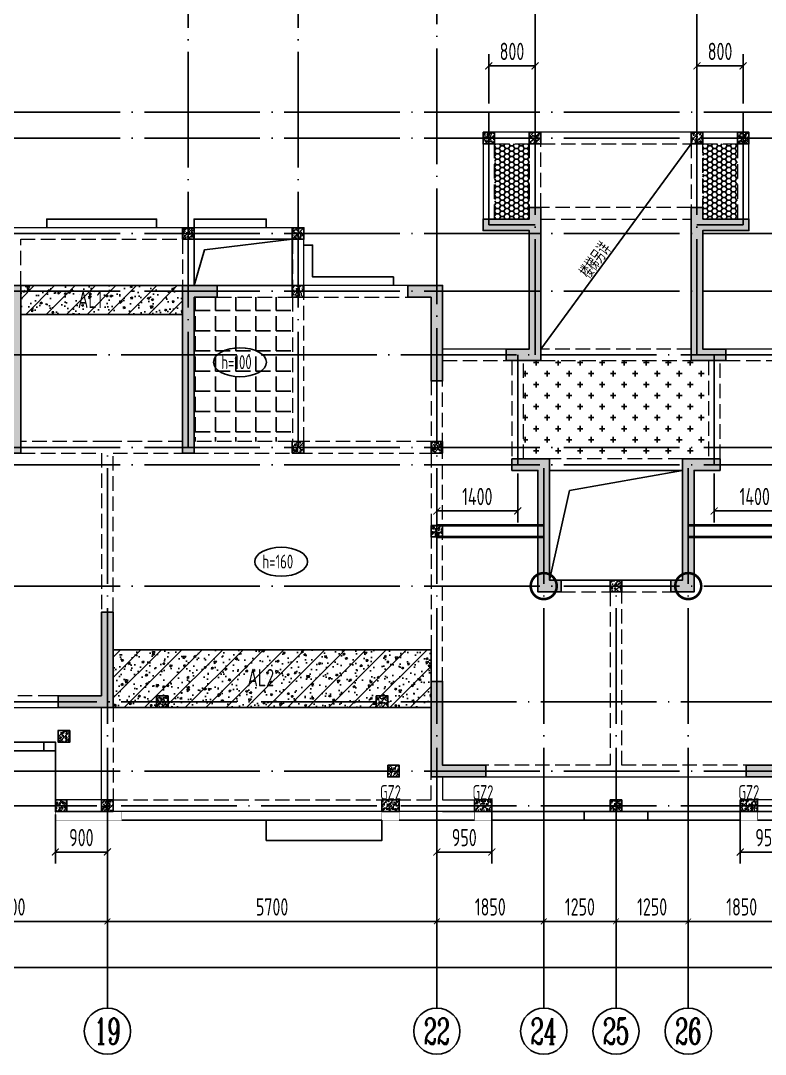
# Model space of a CAD drawing. Extents: x 826826 to 1642106, y -156213 to 399140.
# Drawn here: x 1312061 to 1324944, y 116300 to 134182 of the extents above; entities that cross this region are included whole.
import ezdxf
from ezdxf.enums import TextEntityAlignment as Align

# ---------------------------------------------------------------- set-up
doc = ezdxf.new("R2010")
doc.units = 0
doc.header["$LTSCALE"] = 1000
doc.linetypes.add('DASH', pattern=[0.35, 0.25, -0.1])
doc.linetypes.add('DOTE', pattern=[2.42, 2, -0.2, 0.02, -0.2])
doc.layers.get('0').update_dxf_attribs({"linetype": 'CONTINUOUS'})
doc.layers.get('DEFPOINTS').update_dxf_attribs({"linetype": 'CONTINUOUS'})
for name, color, linetype in [('$RECOVER_210609100354-0', 7, 'CONTINUOUS'), ('A-AXIS', 1, 'CONTINUOUS'), ('A-DOTE', 10, 'DOTE'), ('AXIS_TEXT', 4, 'CONTINUOUS'), ('BEAM', 4, 'DASH'), ('ROOF', 183, 'CONTINUOUS'), ('S-B板填充', 251, 'CONTINUOUS'), ('S-B板标注', 3, 'CONTINUOUS'), ('S-B板边线', 2, 'CONTINUOUS'), ('S-B板配筋号', 7, 'CONTINUOUS'), ('S-D洞口', 4, 'CONTINUOUS'), ('S-J基础底板标注', 3, 'CONTINUOUS'), ('S-L主梁线', 4, 'DASH'), ('S-Q墙填充', 252, 'CONTINUOUS'), ('S-Q墙实线', 6, 'CONTINUOUS'), ('S-Q墙标注', 3, 'CONTINUOUS'), ('S-Y一般标注', 3, 'CONTINUOUS'), ('S-板正筋', 2, 'CONTINUOUS'), ('S-构造柱', 212, 'CONTINUOUS'), ('S-构造柱编号', 130, 'CONTINUOUS'), ('TEXT', 2, 'CONTINUOUS'), ('水平筋标注', 7, 'CONTINUOUS'), ('看线', 251, 'CONTINUOUS')]:
    doc.layers.add(name, color=color, linetype=linetype)
doc.layers.add('+公共字体', color=7, linetype='CONTINUOUS', lineweight=20)
doc.layers.add('配箍校核', color=34, linetype='CONTINUOUS', plot=False)
doc.styles.add('_TCH_AXIS', font='COMPLEX', dxfattribs={"bigfont": 'GBCBIG'})
doc.styles.add('COMPLEX', font='COMPLEX')
doc.styles.add('TSSD_DIMENSION', font='Tssdeng.shx', dxfattribs={"width": 0.7, "bigfont": 'tssdchn.shx'})
doc.styles.add('TSSD_REIN', font='tssdeng.shx', dxfattribs={"width": 0.7, "height": 300, "bigfont": 'tssdchn.shx'})
doc.styles.add('结构文字', font='zstxt.shx', dxfattribs={"width": 0.7, "bigfont": 'zshz.shx'})
doc.dimstyles.new('STRUCK', dxfattribs={"dimtxt": 400, "dimasz": 121, "dimexe": 200, "dimexo": 150, "dimgap": 115, "dimtad": 1, "dimdec": 0, "dimdsep": 46, "dimtxsty": '结构文字', "dimblk": 'ARCHTICK', "dimcen": 400, "dimclrd": 3, "dimclre": 3, "dimclrt": 7, "dimadec": 0, "dimazin": 0, "dimtfac": 1, "dimtdec": 0, "dimtix": 1, "dimtmove": 2, "dimatfit": 3, "dimldrblk": '_DIMX', "dimfxl": 0, "dimtolj": 1, "dimtzin": 0, "dimarcsym": 0})
doc.dimstyles.new('TSSD_100_100$0', dxfattribs={"dimtxt": 300, "dimasz": 80, "dimexe": 100, "dimexo": 250, "dimgap": 100, "dimtad": 1, "dimdec": 0, "dimzin": 0, "dimdsep": 46, "dimtxsty": 'TSSD_DIMENSION', "dimblk": 'ARCHTICK', "dimcen": 0, "dimdle": 100, "dimclrd": 3, "dimclre": 3, "dimclrt": 7, "dimadec": 0, "dimazin": 0, "dimtfac": 1, "dimtdec": 0, "dimtix": 1, "dimtmove": 2, "dimatfit": 3, "dimldrblk": 'ARCHTICK', "dimfxl": 0, "dimtolj": 1, "dimtzin": 0, "dimarcsym": 0})
pattern_1 = [(0, (65678.815, -211040.24), (81.642857, 47.136514), [54.42857, -108.857143]), (120, (65678.815, -211040.24), (-81.642847, 47.136531), [54.42857, -108.857143]), (60, (65678.815, -211040.24), (1e-05, 94.273045), [-108.857143, 54.42857])]

# ---------------------------------------------------------------- blocks, each defined once
blk = doc.blocks.new('_ArchTick')
at = {"color": 0, "linetype": 'ByBlock', "const_width": 0.15}
blk.add_lwpolyline([(-0.5, -0.5), (0.5, 0.5)], dxfattribs=at)
blk = doc.blocks.new('*D872')
at = {"layer": 'DEFPOINTS', "color": 0}
for p in [(42150, 3300), (44000, 3300), (44000, 2300)]:
    blk.add_point(p, dxfattribs=at)
at = {"layer": 'S-Y一般标注', "color": 0, "lineweight": -2}
for p, q in [((42150, 3050), (42150, 2200)), ((44000, 3050), (44000, 2200)), ((42050, 2300), (44100, 2300))]:
    blk.add_line(p, q, dxfattribs=at)
at = {"layer": 'S-Y一般标注', "color": 0, "lineweight": -2, "xscale": 100, "yscale": 100, "zscale": 100, "rotation": 180}
blk.add_blockref('_ArchTick', (42150, 2300), dxfattribs=at)
at = {"layer": 'S-Y一般标注', "color": 0, "lineweight": -2, "xscale": 100, "yscale": 100, "zscale": 100}
blk.add_blockref('_ArchTick', (44000, 2300), dxfattribs=at)
at = {"layer": 'S-Y一般标注', "color": 7, "insert": (43075, 2550), "char_height": 300, "attachment_point": 5, "style": 'TSSD_DIMENSION'}
blk.add_mtext('\\A1;1850', dxfattribs=at)
blk = doc.blocks.new('*D873')
at = {"layer": 'DEFPOINTS', "color": 0}
for p in [(37800, 3300), (39650, 3300), (39650, 2300)]:
    blk.add_point(p, dxfattribs=at)
at = {"layer": 'S-Y一般标注', "color": 0, "lineweight": -2}
for p, q in [((37800, 3050), (37800, 2200)), ((39650, 3050), (39650, 2200)), ((37700, 2300), (39750, 2300))]:
    blk.add_line(p, q, dxfattribs=at)
at = {"layer": 'S-Y一般标注', "color": 0, "lineweight": -2, "xscale": 100, "yscale": 100, "zscale": 100, "rotation": 180}
blk.add_blockref('_ArchTick', (37800, 2300), dxfattribs=at)
at = {"layer": 'S-Y一般标注', "color": 0, "lineweight": -2, "xscale": 100, "yscale": 100, "zscale": 100}
blk.add_blockref('_ArchTick', (39650, 2300), dxfattribs=at)
at = {"layer": 'S-Y一般标注', "color": 7, "insert": (38725, 2550), "char_height": 300, "attachment_point": 5, "style": 'TSSD_DIMENSION'}
blk.add_mtext('\\A1;1850', dxfattribs=at)
blk = doc.blocks.new('*D874')
at = {"layer": 'DEFPOINTS', "color": 0}
for p in [(32100, 3300), (37800, 3300), (37800, 2300)]:
    blk.add_point(p, dxfattribs=at)
at = {"layer": 'S-Y一般标注', "color": 0, "lineweight": -2}
for p, q in [((32100, 3050), (32100, 2200)), ((37800, 3050), (37800, 2200)), ((32000, 2300), (37900, 2300))]:
    blk.add_line(p, q, dxfattribs=at)
at = {"layer": 'S-Y一般标注', "color": 0, "lineweight": -2, "xscale": 100, "yscale": 100, "zscale": 100, "rotation": 180}
blk.add_blockref('_ArchTick', (32100, 2300), dxfattribs=at)
at = {"layer": 'S-Y一般标注', "color": 0, "lineweight": -2, "xscale": 100, "yscale": 100, "zscale": 100}
blk.add_blockref('_ArchTick', (37800, 2300), dxfattribs=at)
at = {"layer": 'S-Y一般标注', "color": 7, "insert": (34950, 2550), "char_height": 300, "attachment_point": 5, "style": 'TSSD_DIMENSION'}
blk.add_mtext('\\A1;5700', dxfattribs=at)
blk = doc.blocks.new('*D875')
at = {"layer": 'DEFPOINTS', "color": 0}
for p in [(28700.000008, 3300.000008), (32100.000008, 3300.000008), (32100.000008, 2300.000008)]:
    blk.add_point(p, dxfattribs=at)
at = {"layer": 'S-Y一般标注', "color": 0, "lineweight": -2}
for p, q in [((28700.000008, 3050.000008), (28700.000008, 2200.000008)), ((32100.000008, 3050.000008), (32100.000008, 2200.000008)), ((28600.000008, 2300.000008), (32200.000008, 2300.000008))]:
    blk.add_line(p, q, dxfattribs=at)
at = {"layer": 'S-Y一般标注', "color": 0, "lineweight": -2, "xscale": 100, "yscale": 100, "zscale": 100, "rotation": 180}
blk.add_blockref('_ArchTick', (28700.000008, 2300.000008), dxfattribs=at)
at = {"layer": 'S-Y一般标注', "color": 0, "lineweight": -2, "xscale": 100, "yscale": 100, "zscale": 100}
blk.add_blockref('_ArchTick', (32100.000008, 2300.000008), dxfattribs=at)
at = {"layer": 'S-Y一般标注', "color": 7, "insert": (30400.000008, 2550.000008), "char_height": 300, "attachment_point": 5, "style": 'TSSD_DIMENSION'}
blk.add_mtext('\\A1;3400', dxfattribs=at)
blk = doc.blocks.new('*D918')
at = {"layer": 'DEFPOINTS', "color": 0}
for p in [(4300.000008, 3300.000008), (53100.000008, 3300.000008), (53100.000008, 1500.000008)]:
    blk.add_point(p, dxfattribs=at)
at = {"layer": 'S-Y一般标注', "color": 0, "lineweight": -2}
for p, q in [((4300.000008, 3050.000008), (4300.000008, 1400.000008)), ((53100.000008, 3050.000008), (53100.000008, 1400.000008)), ((4200.000008, 1500.000008), (53200.000008, 1500.000008))]:
    blk.add_line(p, q, dxfattribs=at)
at = {"layer": 'S-Y一般标注', "color": 0, "lineweight": -2, "xscale": 100, "yscale": 100, "zscale": 100, "rotation": 180}
blk.add_blockref('_ArchTick', (4300.000008, 1500.000008), dxfattribs=at)
at = {"layer": 'S-Y一般标注', "color": 0, "lineweight": -2, "xscale": 100, "yscale": 100, "zscale": 100}
blk.add_blockref('_ArchTick', (53100.000008, 1500.000008), dxfattribs=at)
at = {"layer": 'S-Y一般标注', "color": 7, "insert": (28700.000008, 1750.000008), "char_height": 300, "attachment_point": 5, "style": 'TSSD_DIMENSION'}
blk.add_mtext('\\A1;48800', dxfattribs=at)
blk = doc.blocks.new('_AXISO')
blk.add_circle((0, 0), 0.5)
at = {"layer": 'AXIS_TEXT', "style": 'COMPLEX', "width": 1.041667}
blk.add_attdef('A', text='', height=0.56, dxfattribs=at).set_placement((-0.25, -0.28), (0.25, -0.28), align=Align.FIT)
blk = doc.blocks.new('*D921')
at = {"layer": 'DEFPOINTS', "color": 0}
for p in [(39650, 3300), (40900, 3300), (40900, 2300)]:
    blk.add_point(p, dxfattribs=at)
at = {"layer": 'S-Y一般标注', "color": 0, "lineweight": -2}
for p, q in [((39650, 3050), (39650, 2200)), ((40900, 3050), (40900, 2200)), ((39550, 2300), (41000, 2300))]:
    blk.add_line(p, q, dxfattribs=at)
at = {"layer": 'S-Y一般标注', "color": 0, "lineweight": -2, "xscale": 100, "yscale": 100, "zscale": 100, "rotation": 180}
blk.add_blockref('_ArchTick', (39650, 2300), dxfattribs=at)
at = {"layer": 'S-Y一般标注', "color": 0, "lineweight": -2, "xscale": 100, "yscale": 100, "zscale": 100}
blk.add_blockref('_ArchTick', (40900, 2300), dxfattribs=at)
at = {"layer": 'S-Y一般标注', "color": 7, "insert": (40275, 2550), "char_height": 300, "attachment_point": 5, "style": 'TSSD_DIMENSION'}
blk.add_mtext('\\A1;1250', dxfattribs=at)
blk = doc.blocks.new('*D922')
at = {"layer": 'DEFPOINTS', "color": 0}
for p in [(40900, 3300), (42150, 3300), (42150, 2300)]:
    blk.add_point(p, dxfattribs=at)
at = {"layer": 'S-Y一般标注', "color": 0, "lineweight": -2}
for p, q in [((40900, 3050), (40900, 2200)), ((42150, 3050), (42150, 2200)), ((40800, 2300), (42250, 2300))]:
    blk.add_line(p, q, dxfattribs=at)
at = {"layer": 'S-Y一般标注', "color": 0, "lineweight": -2, "xscale": 100, "yscale": 100, "zscale": 100, "rotation": 180}
blk.add_blockref('_ArchTick', (40900, 2300), dxfattribs=at)
at = {"layer": 'S-Y一般标注', "color": 0, "lineweight": -2, "xscale": 100, "yscale": 100, "zscale": 100}
blk.add_blockref('_ArchTick', (42150, 2300), dxfattribs=at)
at = {"layer": 'S-Y一般标注', "color": 7, "insert": (41525, 2550), "char_height": 300, "attachment_point": 5, "style": 'TSSD_DIMENSION'}
blk.add_mtext('\\A1;1250', dxfattribs=at)
blk = doc.blocks.new('20210801.20101804')
at = {"layer": 'S-B板填充', "linetype": 'ByBlock'}
h = blk.add_hatch(dxfattribs=at)
h.set_pattern_fill('HONEY', color=252, scale=17.142857, style=0)
h.set_pattern_definition(pattern_1)
edge = h.paths.add_edge_path()
edge.add_line((34402, 4150), (34401, 5450))
edge.add_line((34401, 5450), (35002, 5450))
edge.add_line((35002, 5450), (35002, 4350))
edge.add_line((35002, 4350), (35000, 4350))
edge.add_line((35000, 4350), (35000, 4150))
edge.add_line((35000, 4150), (34402, 4150))
h = blk.add_hatch(dxfattribs=at)
h.set_pattern_fill('HONEY', color=252, scale=17.142857, style=0)
h.set_pattern_definition(pattern_1)
edge = h.paths.add_edge_path()
edge.add_line((38600, 4150), (38600, 5450))
edge.add_line((38600, 5450), (38000, 5450))
edge.add_line((38000, 5450), (38000, 4350))
edge.add_line((38000, 4350), (38001, 4350))
edge.add_line((38001, 4350), (38001, 4150))
edge.add_line((38001, 4150), (38600, 4150))
at = {"layer": 'S-B板填充'}
h = blk.add_hatch(dxfattribs=at)
h.set_pattern_fill('ANGLE', color=252, scale=50, style=0)
h.set_pattern_definition([(0, (126933.95, -145343.86), (0, 349.25), [254, -95.25]), (90, (126933.95, -145343.86), (-349.25, 2e-14), [254, -95.25])])
edge = h.paths.add_edge_path()
edge.add_line((29200, 300), (29200, 2800))
edge.add_line((29200, 2800), (30900, 2800))
edge.add_line((30900, 2800), (30900, 300))
edge.add_line((30900, 300), (29200, 300))
h = blk.add_hatch(dxfattribs=at)
h.set_pattern_fill('CROSS', color=252, scale=30, style=0)
h.set_pattern_definition([(0, (121733.97, -146243.87), (190.5, 190.5), [95.25, -285.75]), (90, (121781.6, -146291.5), (-190.5, 190.5), [95.25, -285.75])])
h.paths.add_polyline_path([(34901, 1700), (38101, 1700), (38100, 0), (34900, 0)])
blk = doc.blocks.new('20210802.04311300')
at = {"layer": '$RECOVER_210609100354-0', "color": 30, "const_width": 8}
for points in [[(26400, 500), (26400, 350), (27550, 350), (27550, 500)], [(32050, 500), (32050, 350), (32350, 350), (32350, 500)], [(33650, 500), (33650, 350), (33950, 350), (33950, 500)], [(38550, 500), (38550, 350), (38250, 350), (38250, 500)]]:
    blk.add_lwpolyline(points, dxfattribs=at)
at = {"layer": '看线', "color": 202, "ltscale": 0.5}
for points in [[(26250, 10600), (26250, 10750), (28150, 10750), (28150, 10600)], [(28800, 10600), (28800, 10750), (30050, 10750), (30050, 10600)], [(30700, 10300), (30850, 10300), (30850, 9750), (32250, 9750), (32250, 9600)], [(24400, 1700), (24400, 1550), (26200, 1550), (26200, 1700)], [(23900, 1550), (26400, 1550), (26400, 500)], [(33950, 500), (33950, 350), (35550, 350), (35550, 500)], [(38250, 500), (38250, 350), (36650, 350), (36650, 500)], [(27550, 350), (32050, 350)], [(30050, 350), (30050, 0), (32050, 0), (32050, 350)], [(32350, 350), (33650, 350)], [(33950, 350), (38250, 350)], [(39850, 350), (38550, 350)]]:
    blk.add_lwpolyline(points, dxfattribs=at)
blk = doc.blocks.new('20210802.12031371')
at = {"layer": 'S-板正筋', "color": 5, "linetype": 'DASH', "const_width": 42.9}
for points in [[(31693, 3150), (33543, 3150)], [(37893, 3150), (36043, 3150)], [(31693, 2950), (33543, 2950)], [(37893, 2950), (36043, 2950)]]:
    blk.add_lwpolyline(points, dxfattribs=at)
blk = doc.blocks.new('20210804.01062365')
at = {"layer": '+公共字体', "color": 2, "const_width": 45}
for points in [[(-1461449, -65116, 1), (-1461449, -64666, 1), (-1461449, -65116, -1)], [(-1458949, -65116, 1), (-1458949, -64666, 1), (-1458949, -65116, -1)], [(-1437049, -65116, 1), (-1437049, -64666, 1), (-1437049, -65116, -1)], [(-1434549, -65116, 1), (-1434549, -64666, 1), (-1434549, -65116, -1)]]:
    blk.add_lwpolyline(points, format="xyb", dxfattribs=at)
blk = doc.blocks.new('20210810.05001319')
at = {"layer": 'S-Q墙填充'}
h = blk.add_hatch(color=252, dxfattribs=at)
h.dxf.hatch_style = 1
h.paths.add_polyline_path([(-1432888, -53083), (-1432888, -55433), (-1433288, -55433), (-1433488, -55433), (-1433488, -55233), (-1433288, -55233), (-1433088, -55233), (-1433088, -53183), (-1433888, -53183), (-1433888, -52983), (-1433088, -52983), (-1433088, -52783), (-1432888, -52783)])
h = blk.add_hatch(color=252, dxfattribs=at)
h.dxf.hatch_style = 1
h.paths.add_polyline_path([(-1430087, -52983), (-1429288, -52983), (-1429288, -53183), (-1430087, -53183), (-1430087, -55233), (-1429888, -55233), (-1429687, -55233), (-1429687, -55433), (-1429888, -55433), (-1430287, -55433), (-1430287, -53083), (-1430287, -52783), (-1430087, -52783)])
h = blk.add_hatch(color=252, dxfattribs=at)
h.dxf.hatch_style = 1
h.paths.add_polyline_path([(-1441888, -54133), (-1442388, -54133), (-1442388, -54333), (-1442088, -54333), (-1442088, -57033), (-1441888, -57033)])
h = blk.add_hatch(color=252, dxfattribs=at)
h.dxf.hatch_style = 1
h.paths.add_polyline_path([(-1438888, -54333), (-1438488, -54333), (-1438488, -54133), (-1439088, -54133), (-1439088, -57033), (-1438888, -57033)])
h = blk.add_hatch(color=252, dxfattribs=at)
h.dxf.hatch_style = 1
h.paths.add_polyline_path([(-1434788, -54333), (-1434788, -55333), (-1434788, -55783), (-1434588, -55783), (-1434588, -55333), (-1434588, -54133), (-1435188, -54133), (-1435188, -54333)])
h = blk.add_hatch(color=252, dxfattribs=at)
h.dxf.hatch_style = 1
h.paths.add_polyline_path([(-1433388, -57333), (-1432938, -57333), (-1432938, -59433), (-1432538, -59433), (-1432538, -59233), (-1432738, -59233), (-1432738, -57133), (-1433388, -57133)])
h = blk.add_hatch(color=252, dxfattribs=at)
h.dxf.hatch_style = 1
h.paths.add_polyline_path([(-1430438, -59233), (-1430638, -59233), (-1430638, -59433), (-1430238, -59433), (-1430238, -57333), (-1429788, -57333), (-1429788, -57133), (-1430438, -57133)])
h = blk.add_hatch(color=252, dxfattribs=at)
h.dxf.hatch_style = 1
h.paths.add_polyline_path([(-1440488, -61233), (-1441138, -61233), (-1441238, -61233), (-1441238, -61433), (-1441138, -61433), (-1440288, -61433), (-1440288, -59783), (-1440488, -59783)])
h = blk.add_hatch(color=252, dxfattribs=at)
h.dxf.hatch_style = 1
h.paths.add_polyline_path([(-1434788, -62633), (-1433838, -62633), (-1433838, -62433), (-1434588, -62433), (-1434588, -60983), (-1434788, -60983)])
h = blk.add_hatch(color=252, dxfattribs=at)
h.dxf.hatch_style = 1
h.paths.add_polyline_path([(-1428388, -62633), (-1429338, -62633), (-1429338, -62433), (-1428588, -62433), (-1428588, -60983), (-1428388, -60983)])
at = {"layer": 'S-L主梁线', "linetype": 'ByBlock', "lineweight": 18}
for p, q in [((-1432988, -51483), (-1433888, -51483)), ((-1433888, -51483), (-1433888, -52983)), ((-1430188, -51483), (-1432988, -51483)), ((-1429288, -51483), (-1430188, -51483)), ((-1429288, -52983), (-1429288, -51483)), ((-1438988, -53133), (-1442088, -53133)), ((-1436988, -53133), (-1438988, -53133)), ((-1436988, -54133), (-1436988, -53133)), ((-1435188, -54133), (-1436988, -54133)), ((-1433488, -55233), (-1434588, -55233)), ((-1428588, -55233), (-1429688, -55233)), ((-1432738, -57333), (-1430438, -57333)), ((-1431588, -59233), (-1432538, -59233)), ((-1430638, -59233), (-1431588, -59233)), ((-1443788, -61433), (-1441338, -61433)), ((-1440488, -63033), (-1440488, -61433)), ((-1434588, -62633), (-1434588, -63033)), ((-1434038, -62633), (-1431588, -62633)), ((-1431588, -62633), (-1429138, -62633)), ((-1441288, -63033), (-1441288, -63233)), ((-1440488, -63033), (-1441288, -63033)), ((-1434588, -63033), (-1433738, -63033)), ((-1433738, -63233), (-1433738, -63033)), ((-1428588, -63033), (-1429438, -63033)), ((-1429438, -63233), (-1429438, -63033)), ((-1433738, -63233), (-1441288, -63233)), ((-1421888, -63233), (-1429438, -63233))]:
    blk.add_line(p, q, dxfattribs=at)
at = {"layer": 'S-L主梁线', "linetype": 'DASH', "lineweight": 18}
for p, q in [((-1433688, -51683), (-1433088, -51683)), ((-1433688, -52983), (-1433688, -51683)), ((-1433088, -51683), (-1433088, -52883)), ((-1432888, -52783), (-1432888, -51683)), ((-1432888, -51683), (-1430288, -51683)), ((-1430288, -51683), (-1430287, -52783)), ((-1430087, -52883), (-1430088, -51683)), ((-1430088, -51683), (-1429488, -51683)), ((-1429488, -51683), (-1429488, -52983)), ((-1430287, -52783), (-1432888, -52783)), ((-1432888, -52983), (-1430287, -52983)), ((-1441888, -53333), (-1439088, -53333)), ((-1441888, -54133), (-1441888, -53333)), ((-1439088, -53333), (-1439088, -54133)), ((-1438888, -54133), (-1438888, -53333)), ((-1438888, -53333), (-1437188, -53333)), ((-1437188, -53333), (-1437188, -54133)), ((-1437188, -54133), (-1438488, -54133)), ((-1438488, -54333), (-1437188, -54333)), ((-1437188, -54333), (-1437188, -56833)), ((-1436988, -54333), (-1435188, -54333)), ((-1436988, -56833), (-1436988, -54333)), ((-1430288, -55233), (-1432888, -55233)), ((-1434588, -55433), (-1433488, -55433)), ((-1433388, -55433), (-1433388, -57133)), ((-1433188, -57133), (-1433188, -55433)), ((-1432888, -55433), (-1430288, -55433)), ((-1429988, -55433), (-1429988, -57133)), ((-1429788, -57133), (-1429788, -55433)), ((-1429688, -55433), (-1428588, -55433)), ((-1434788, -55783), (-1434788, -56833)), ((-1434588, -56933), (-1434588, -55783)), ((-1440388, -56833), (-1441888, -56833)), ((-1439088, -56833), (-1440388, -56833)), ((-1437188, -56833), (-1438888, -56833)), ((-1434788, -56833), (-1436988, -56833)), ((-1441888, -57033), (-1440488, -57033)), ((-1440488, -57033), (-1440488, -59783)), ((-1440288, -59783), (-1440288, -57033)), ((-1440288, -57033), (-1439088, -57033)), ((-1438888, -57033), (-1437088, -57033)), ((-1437088, -57033), (-1434788, -57033)), ((-1434788, -57033), (-1434788, -60983)), ((-1434588, -60983), (-1434588, -56933)), ((-1430438, -57133), (-1432738, -57133)), ((-1432538, -59433), (-1431688, -59433)), ((-1431688, -59433), (-1431688, -62433)), ((-1431488, -62433), (-1431488, -59433)), ((-1431488, -59433), (-1430638, -59433)), ((-1441338, -61233), (-1443688, -61233)), ((-1441238, -61233), (-1441338, -61233)), ((-1441338, -61433), (-1441238, -61433)), ((-1440288, -61433), (-1440288, -63033)), ((-1431688, -62433), (-1434038, -62433)), ((-1429138, -62433), (-1431488, -62433)), ((-1434788, -63033), (-1434788, -62633)), ((-1440288, -63033), (-1434788, -63033))]:
    blk.add_line(p, q, dxfattribs=at)
at = {"layer": 'S-Q墙实线'}
for points in [[(-1432888, -53083), (-1432888, -55433), (-1433288, -55433), (-1433488, -55433), (-1433488, -55233), (-1433288, -55233), (-1433088, -55233), (-1433088, -53183), (-1433888, -53183), (-1433888, -52983), (-1433088, -52983), (-1433088, -52783), (-1432888, -52783)], [(-1430087, -52983), (-1429288, -52983), (-1429288, -53183), (-1430087, -53183), (-1430087, -55233), (-1429888, -55233), (-1429687, -55233), (-1429687, -55433), (-1429888, -55433), (-1430287, -55433), (-1430287, -53083), (-1430287, -52783), (-1430087, -52783)], [(-1438888, -54333), (-1438488, -54333), (-1438488, -54133), (-1439088, -54133), (-1439088, -57033), (-1438888, -57033)], [(-1433388, -57333), (-1432938, -57333), (-1432938, -59433), (-1432538, -59433), (-1432538, -59233), (-1432738, -59233), (-1432738, -57133), (-1433388, -57133)], [(-1430438, -59233), (-1430638, -59233), (-1430638, -59433), (-1430238, -59433), (-1430238, -57333), (-1429788, -57333), (-1429788, -57133), (-1430438, -57133)], [(-1440488, -61233), (-1441138, -61233), (-1441238, -61233), (-1441238, -61433), (-1441138, -61433), (-1440288, -61433), (-1440288, -59783), (-1440488, -59783)], [(-1434788, -62633), (-1433838, -62633), (-1433838, -62433), (-1434588, -62433), (-1434588, -60983), (-1434788, -60983)], [(-1428388, -62633), (-1429338, -62633), (-1429338, -62433), (-1428588, -62433), (-1428588, -60983), (-1428388, -60983)]]:
    blk.add_lwpolyline(points, close=True, dxfattribs=at)
for points in [[(-1441888, -54133), (-1442388, -54133), (-1442388, -54333), (-1442088, -54333), (-1442088, -57033), (-1441888, -57033), (-1441888, -54133)], [(-1434788, -54333), (-1434788, -55333), (-1434788, -55783), (-1434588, -55783), (-1434588, -55333), (-1434588, -54133), (-1435188, -54133), (-1435188, -54333), (-1434788, -54333)]]:
    blk.add_lwpolyline(points, dxfattribs=at)
blk = doc.blocks.new('20210810.05042432')
at = {"layer": 'S-B板边线'}
for points in [[(-1447088, -63233), (-1446288, -63233), (-1446288, -62033), (-1441288, -62033), (-1441288, -63233), (-1440488, -63233)], [(-1434588, -63233), (-1428588, -63233)]]:
    blk.add_lwpolyline(points, dxfattribs=at)
blk = doc.blocks.new('20210730.02141516')
at = {"layer": 'S-构造柱'}
h = blk.add_hatch(dxfattribs=at)
h.set_pattern_fill('ARMORED', color=256, scale=15, angle=-90, style=0)
h.set_pattern_definition([(320, (-154189.41, 3278673.45), (-9.4128202, -107.5890274), [11.25, -123.75]), (265, (-154189.41, 3278673.45), (112.82882, 20.8127), [9, -99]), (10.4514, (-154190.19, 3278664.49), (103.4159313, -86.7764073), [9.5610285, -105.1713168]), (316.1842, (-154159.41, 3278673.45), (-24.827852, -160.0861573), [16.875, -185.625]), (6.6356, (-154161.48, 3278660.11), (146.117681, -140.199406), [14.341543, -157.75695]), (261.1842, (-154159.41, 3278673.45), (146.11779, -140.199292), [13.5, -148.5]), (291, (-154166.91, 3278658.45), (-60.3928336, -89.5360578), [11.25, -123.75]), (236, (-154166.91, 3278658.45), (108.7725068, -36.4972998), [9, -99]), (341.4514, (-154171.94, 3278650.99), (48.3795745, -126.0333943), [9.5610285, -105.1713168]), (307.5, (-154189.41, 3278673.454), (49.93407807, -1.8239783), [0, -97.8, 0, -100.5, 0, -99.375]), (277.5, (-154189.41, 3278673.454), (59.1617568, -39.4604306), [0, -57.3, 0, -95.55, 0, -37.875]), (237.5, (-154189.41, 3278706.904), (-3.38323076, -80.07336543), [0, -37.5, 0, -117, 0, -155.25]), (227.5, (-154189.41, 3278721.904), (15.0157473, -87.4779254), [0, -48.75, 0, -77.7, 0, -110.25]), (315, (-154189.41, 3278673.454), (53.0330086, 53.0330086), [])])
h.paths.add_polyline_path([(200, 200), (200, 0), (0, 0), (0, 200)])
blk.add_lwpolyline([(200, 200), (200, 0), (0, 0), (0, 200)], close=True, dxfattribs=at)
blk = doc.blocks.new('20210809.18224761')
at = {"layer": 'S-构造柱'}
h = blk.add_hatch(dxfattribs=at)
h.set_pattern_fill('ARMORED', color=256, scale=15, angle=-90, style=0)
h.set_pattern_definition([(320, (-154189.41, 3278673.45), (-9.4128202, -107.5890274), [11.25, -123.75]), (265, (-154189.41, 3278673.45), (112.82882, 20.8127), [9, -99]), (10.4514, (-154190.19, 3278664.49), (103.4159313, -86.7764073), [9.5610285, -105.1713168]), (316.1842, (-154159.41, 3278673.45), (-24.827852, -160.0861573), [16.875, -185.625]), (6.6356, (-154161.48, 3278660.11), (146.117681, -140.199406), [14.341543, -157.75695]), (261.1842, (-154159.41, 3278673.45), (146.11779, -140.199292), [13.5, -148.5]), (291, (-154166.91, 3278658.45), (-60.3928336, -89.5360578), [11.25, -123.75]), (236, (-154166.91, 3278658.45), (108.7725068, -36.4972998), [9, -99]), (341.4514, (-154171.94, 3278650.99), (48.3795745, -126.0333943), [9.5610285, -105.1713168]), (307.5, (-154189.41, 3278673.454), (49.93407807, -1.8239783), [0, -97.8, 0, -100.5, 0, -99.375]), (277.5, (-154189.41, 3278673.454), (59.1617568, -39.4604306), [0, -57.3, 0, -95.55, 0, -37.875]), (237.5, (-154189.41, 3278706.904), (-3.38323076, -80.07336543), [0, -37.5, 0, -117, 0, -155.25]), (227.5, (-154189.41, 3278721.904), (15.0157473, -87.4779254), [0, -48.75, 0, -77.7, 0, -110.25]), (315, (-154189.41, 3278673.454), (53.0330086, 53.0330086), [])])
h.paths.add_polyline_path([(300, 200), (300, 0), (0, 0), (0, 200)])
blk.add_lwpolyline([(300, 200), (300, 0), (0, 0), (0, 200)], close=True, dxfattribs=at)
blk = doc.blocks.new('*D2376')
at = {"layer": 'DEFPOINTS', "color": 0}
for p in [(1324511, 120600), (1325461, 120600), (1325461, 119800)]:
    blk.add_point(p, dxfattribs=at)
at = {"layer": 'S-Q墙标注', "color": 3, "lineweight": -2}
for p, q in [((1324511, 120450), (1324511, 119600)), ((1325461, 120450), (1325461, 119600)), ((1324511, 119800), (1325461, 119800))]:
    blk.add_line(p, q, dxfattribs=at)
at = {"layer": 'S-Q墙标注', "color": 3, "lineweight": -2, "xscale": 121, "yscale": 121, "zscale": 121, "rotation": 180}
blk.add_blockref('_ArchTick', (1324511, 119800), dxfattribs=at)
at = {"layer": 'S-Q墙标注', "color": 3, "lineweight": -2, "xscale": 121, "yscale": 121, "zscale": 121}
blk.add_blockref('_ArchTick', (1325461, 119800), dxfattribs=at)
at = {"layer": 'S-Q墙标注', "color": 7, "insert": (1324986, 120050), "char_height": 300, "attachment_point": 5, "style": 'TSSD_REIN'}
blk.add_mtext('\\A1;950', dxfattribs=at)
blk = doc.blocks.new('_DIMX')
blk.add_line((-150, 0), (150, 0))
at = {"const_width": 50}
blk.add_lwpolyline([(-70, -70), (70, 70)], dxfattribs=at)
blk = doc.blocks.new('*D2369')
at = {"layer": 'DEFPOINTS', "color": 0}
for p in [(1312661, 120600), (1313561, 120600), (1312661, 119800)]:
    blk.add_point(p, dxfattribs=at)
at = {"layer": 'S-Q墙标注', "color": 3, "lineweight": -2}
for p, q in [((1312661, 120450), (1312661, 119600)), ((1313561, 120450), (1313561, 119600)), ((1313561, 119800), (1312661, 119800))]:
    blk.add_line(p, q, dxfattribs=at)
at = {"layer": 'S-Q墙标注', "color": 3, "lineweight": -2, "xscale": 121, "yscale": 121, "zscale": 121, "rotation": 180}
blk.add_blockref('_ArchTick', (1312661, 119800), dxfattribs=at)
at = {"layer": 'S-Q墙标注', "color": 3, "lineweight": -2, "xscale": 121, "yscale": 121, "zscale": 121}
blk.add_blockref('_ArchTick', (1313561, 119800), dxfattribs=at)
at = {"layer": 'S-Q墙标注', "color": 7, "insert": (1313111, 120050), "char_height": 300, "attachment_point": 5, "style": 'TSSD_REIN'}
blk.add_mtext('\\A1;900', dxfattribs=at)
blk = doc.blocks.new('*D2370')
at = {"layer": 'DEFPOINTS', "color": 0}
for p in [(1319261, 120600), (1320211, 120600), (1319261, 119800)]:
    blk.add_point(p, dxfattribs=at)
at = {"layer": 'S-Q墙标注', "color": 3, "lineweight": -2}
for p, q in [((1319261, 120450), (1319261, 119600)), ((1320211, 120450), (1320211, 119600)), ((1320211, 119800), (1319261, 119800))]:
    blk.add_line(p, q, dxfattribs=at)
at = {"layer": 'S-Q墙标注', "color": 3, "lineweight": -2, "xscale": 121, "yscale": 121, "zscale": 121, "rotation": 180}
blk.add_blockref('_ArchTick', (1319261, 119800), dxfattribs=at)
at = {"layer": 'S-Q墙标注', "color": 3, "lineweight": -2, "xscale": 121, "yscale": 121, "zscale": 121}
blk.add_blockref('_ArchTick', (1320211, 119800), dxfattribs=at)
at = {"layer": 'S-Q墙标注', "color": 7, "insert": (1319736, 120050), "char_height": 300, "attachment_point": 5, "style": 'TSSD_REIN'}
blk.add_mtext('\\A1;950', dxfattribs=at)
blk = doc.blocks.new('*D2395')
at = {"layer": 'DEFPOINTS', "color": 0}
for p in [(1320961, 133400), (1320161, 132600), (1320961, 132600)]:
    blk.add_point(p, dxfattribs=at)
at = {"layer": 'S-Q墙标注', "color": 3, "lineweight": -2}
for p, q in [((1320161, 132750), (1320161, 133600)), ((1320961, 132750), (1320961, 133600)), ((1320161, 133400), (1320961, 133400))]:
    blk.add_line(p, q, dxfattribs=at)
at = {"layer": 'S-Q墙标注', "color": 3, "lineweight": -2, "xscale": 121, "yscale": 121, "zscale": 121, "rotation": 180}
blk.add_blockref('_ArchTick', (1320161, 133400), dxfattribs=at)
at = {"layer": 'S-Q墙标注', "color": 3, "lineweight": -2, "xscale": 121, "yscale": 121, "zscale": 121}
blk.add_blockref('_ArchTick', (1320961, 133400), dxfattribs=at)
at = {"layer": 'S-Q墙标注', "color": 7, "insert": (1320561, 133650), "char_height": 300, "attachment_point": 5, "style": 'TSSD_REIN'}
blk.add_mtext('\\A1;800', dxfattribs=at)
blk = doc.blocks.new('*D2396')
at = {"layer": 'DEFPOINTS', "color": 0}
for p in [(1324561, 133400), (1323761, 132600), (1324561, 132600)]:
    blk.add_point(p, dxfattribs=at)
at = {"layer": 'S-Q墙标注', "color": 3, "lineweight": -2}
for p, q in [((1323761, 132750), (1323761, 133600)), ((1324561, 132750), (1324561, 133600)), ((1323761, 133400), (1324561, 133400))]:
    blk.add_line(p, q, dxfattribs=at)
at = {"layer": 'S-Q墙标注', "color": 3, "lineweight": -2, "xscale": 121, "yscale": 121, "zscale": 121, "rotation": 180}
blk.add_blockref('_ArchTick', (1323761, 133400), dxfattribs=at)
at = {"layer": 'S-Q墙标注', "color": 3, "lineweight": -2, "xscale": 121, "yscale": 121, "zscale": 121}
blk.add_blockref('_ArchTick', (1324561, 133400), dxfattribs=at)
at = {"layer": 'S-Q墙标注', "color": 7, "insert": (1324161, 133650), "char_height": 300, "attachment_point": 5, "style": 'TSSD_REIN'}
blk.add_mtext('\\A1;800', dxfattribs=at)
blk = doc.blocks.new('*D2397')
at = {"layer": 'DEFPOINTS', "color": 0}
for p in [(1319261, 126500), (1320661, 126500), (1320661, 125700)]:
    blk.add_point(p, dxfattribs=at)
at = {"layer": 'S-Q墙标注', "color": 3, "lineweight": -2}
for p, q in [((1319261, 126350), (1319261, 125500)), ((1320661, 126350), (1320661, 125500)), ((1319261, 125700), (1320661, 125700))]:
    blk.add_line(p, q, dxfattribs=at)
at = {"layer": 'S-Q墙标注', "color": 3, "lineweight": -2, "xscale": 121, "yscale": 121, "zscale": 121, "rotation": 180}
blk.add_blockref('_ArchTick', (1319261, 125700), dxfattribs=at)
at = {"layer": 'S-Q墙标注', "color": 3, "lineweight": -2, "xscale": 121, "yscale": 121, "zscale": 121}
blk.add_blockref('_ArchTick', (1320661, 125700), dxfattribs=at)
at = {"layer": 'S-Q墙标注', "color": 7, "insert": (1319961, 125950), "char_height": 300, "attachment_point": 5, "style": 'TSSD_REIN'}
blk.add_mtext('\\A1;1400', dxfattribs=at)
blk = doc.blocks.new('*D2398')
at = {"layer": 'DEFPOINTS', "color": 0}
for p in [(1324061, 126500), (1325461, 126500), (1325461, 125700)]:
    blk.add_point(p, dxfattribs=at)
at = {"layer": 'S-Q墙标注', "color": 3, "lineweight": -2}
for p, q in [((1324061, 126350), (1324061, 125500)), ((1325461, 126350), (1325461, 125500)), ((1324061, 125700), (1325461, 125700))]:
    blk.add_line(p, q, dxfattribs=at)
at = {"layer": 'S-Q墙标注', "color": 3, "lineweight": -2, "xscale": 121, "yscale": 121, "zscale": 121, "rotation": 180}
blk.add_blockref('_ArchTick', (1324061, 125700), dxfattribs=at)
at = {"layer": 'S-Q墙标注', "color": 3, "lineweight": -2, "xscale": 121, "yscale": 121, "zscale": 121}
blk.add_blockref('_ArchTick', (1325461, 125700), dxfattribs=at)
at = {"layer": 'S-Q墙标注', "color": 7, "insert": (1324761, 125950), "char_height": 300, "attachment_point": 5, "style": 'TSSD_REIN'}
blk.add_mtext('\\A1;1400', dxfattribs=at)
blk = doc.blocks.new('20210801.08533475')
at = {"layer": 'A-AXIS'}
for p, q in [((32100, 3300), (32100, 800)), ((37800, 3300), (37800, 800)), ((39650, 3300), (39650, 800)), ((40900, 3300), (40900, 800)), ((42150, 3300), (42150, 800))]:
    blk.add_line(p, q, dxfattribs=at)
at = {"layer": 'A-DOTE'}
for p, q in [((33500, 10500), (33500, 19800)), ((35400, 10500), (35400, 19800)), ((37800, 3300), (37800, 19800)), ((39500, 12100), (39500, 19800)), ((42300, 12100), (42300, 19800)), ((54100, 16300), (3300, 16300)), ((38700, 14350), (38700, 16300)), ((43100, 14350), (43100, 16300)), ((54100, 15850), (3300, 15850)), ((38700, 14350), (39500, 14350)), ((42300, 14350), (43100, 14350)), ((54100, 14200), (3300, 14200)), ((54100, 13200), (3300, 13200)), ((3300, 12100), (54100, 12100)), ((39200, 10200), (39200, 12100)), ((42600, 10200), (42600, 12100)), ((54100, 10500), (3300, 10500)), ((32100, 3300), (32100, 10500)), ((54100, 10200), (3300, 10200)), ((39650, 3300), (39650, 10200)), ((42150, 3300), (42150, 10200)), ((54100, 8100), (3300, 8100)), ((40900, 3300), (40900, 8100)), ((3300, 6100), (54100, 6100)), ((54100, 4900), (3300, 4900)), ((3300, 4300), (54100, 4300))]:
    blk.add_line(p, q, dxfattribs=at)
at = {"layer": 'A-AXIS'}
ref = blk.add_blockref('_AXISO', (32100, 400), dxfattribs=dict(at, xscale=800, yscale=800, zscale=800))
ref.add_attrib('A', '19', dxfattribs={"layer": 'AXIS_TEXT', "height": 452.55, "style": '_TCH_AXIS', "width": 0.724138}).set_placement((31873.7, 173.7), (32326.3, 173.7), align=Align.FIT)
ref = blk.add_blockref('_AXISO', (37800, 400), dxfattribs=dict(at, xscale=800, yscale=800, zscale=800))
ref.add_attrib('A', '22', dxfattribs={"layer": 'AXIS_TEXT', "height": 452.55, "style": '_TCH_AXIS', "width": 0.617647}).set_placement((37573.7, 173.7), (38026.3, 173.7), align=Align.FIT)
ref = blk.add_blockref('_AXISO', (39650, 400), dxfattribs=dict(at, xscale=800, yscale=800, zscale=800))
ref.add_attrib('A', '24', dxfattribs={"layer": 'AXIS_TEXT', "height": 452.55, "style": '_TCH_AXIS', "width": 0.583333}).set_placement((39423.7, 173.7), (39876.3, 173.7), align=Align.FIT)
ref = blk.add_blockref('_AXISO', (40900, 400), dxfattribs=dict(at, xscale=800, yscale=800, zscale=800))
ref.add_attrib('A', '25', dxfattribs={"layer": 'AXIS_TEXT', "height": 452.55, "style": '_TCH_AXIS', "width": 0.617647}).set_placement((40673.7, 173.7), (41126.3, 173.7), align=Align.FIT)
ref = blk.add_blockref('_AXISO', (42150, 400), dxfattribs=dict(at, xscale=800, yscale=800, zscale=800))
ref.add_attrib('A', '26', dxfattribs={"layer": 'AXIS_TEXT', "height": 452.55, "style": '_TCH_AXIS', "width": 0.617647}).set_placement((41923.7, 173.7), (42376.3, 173.7), align=Align.FIT)
at = {"layer": 'S-Y一般标注'}
for p1, p2, distance, picture, middle in [((4300, 3300), (53100, 3300), -1800, '*D918', (28700, 1750)), ((28700, 3300), (32100, 3300), -1000, '*D875', (30400, 2550)), ((32100, 3300), (37800, 3300), -1000, '*D874', (34950, 2550)), ((37800, 3300), (39650, 3300), -1000, '*D873', (38725, 2550)), ((39650, 3300), (40900, 3300), -1000, '*D921', (40275, 2550)), ((40900, 3300), (42150, 3300), -1000, '*D922', (41525, 2550)), ((42150, 3300), (44000, 3300), -1000, '*D872', (43075, 2550))]:
    dim = blk.add_aligned_dim(p1=p1, p2=p2, distance=distance, dimstyle='TSSD_100_100$0', override={"dimasz": 100, "dimclrd": 0, "dimclre": 0}, dxfattribs=at)
    dim.commit()
    dim.dimension.update_dxf_attribs({"geometry": picture, "text_midpoint": middle})

msp = doc.modelspace()

# ---------------------------------------------------------------- hatches: boundary and pattern name
at = {"layer": 'BEAM', "linetype": 'ByBlock'}
h = msp.add_hatch(dxfattribs=at)
h.set_pattern_fill('ARMORED', color=252, scale=50, angle=180, style=0)
h.set_pattern_definition([(230, (1094289.87, 2043521.7), (-358.63009, 31.376067), [37.5, -412.5]), (175, (1094289.87, 2043521.7), (69.37567, -376.09607), [30, -330]), (280.4514, (1094260, 2043524.3), (-289.25469, -344.71977), [31.870095, -350.571056]), (226.1842, (1094289.87, 2043421.7), (-533.62052, 82.75951), [56.25, -618.75]), (276.6356, (1094245.4, 2043428.6), (-467.33135, -487.05894), [47.80514, -525.8565]), (171.1842, (1094289.9, 2043421.7), (-467.33097, -487.0593), [45, -495]), (201, (1094239.87, 2043446.7), (-298.453526, 201.309445), [37.5, -412.5]), (146, (1094239.87, 2043446.7), (-121.657666, -362.57502), [30, -330]), (251.4514, (1094215, 2043463.46), (-420.111314, -161.26525), [31.870095, -350.571056]), (217.5, (1094289.87, 2043521.69), (-6.079928, -166.446927), [0, -326, 0, -335, 0, -331.25]), (187.5, (1094289.87, 2043521.69), (-131.534769, -197.205856), [0, -191, 0, -318.5, 0, -126.25]), (147.5, (1094401.37, 2043521.69), (-266.911218, 11.277436), [0, -125, 0, -390, 0, -517.5]), (137.5, (1094451.37, 2043521.69), (-291.593085, -50.05249), [0, -162.5, 0, -259, 0, -367.5]), (225, (1094289.87, 2043521.7), (176.776695, -176.776695), [])])
h.paths.add_polyline_path([(1314861.01, 129100.39), (1312061.01, 129100.39), (1312061.01, 129600.39), (1314861.01, 129600.39)])
h = msp.add_hatch(dxfattribs=at)
h.set_pattern_fill('ARMORED', color=252, scale=50, angle=180, style=0)
h.set_pattern_definition([(230, (1095989.87, 2036721.7), (-358.63009, 31.376067), [37.5, -412.5]), (175, (1095989.87, 2036721.7), (69.37567, -376.09607), [30, -330]), (280.4514, (1095960, 2036724.3), (-289.25469, -344.71977), [31.870095, -350.571056]), (226.1842, (1095989.87, 2036621.7), (-533.62052, 82.75951), [56.25, -618.75]), (276.6356, (1095945.4, 2036628.6), (-467.33135, -487.05894), [47.80514, -525.8565]), (171.1842, (1095989.87, 2036621.7), (-467.33097, -487.0593), [45, -495]), (201, (1095939.87, 2036646.7), (-298.453526, 201.309445), [37.5, -412.5]), (146, (1095939.87, 2036646.7), (-121.657666, -362.57502), [30, -330]), (251.4514, (1095915, 2036663.47), (-420.111314, -161.26525), [31.870095, -350.571056]), (217.5, (1095989.87, 2036721.69), (-6.079928, -166.446927), [0, -326, 0, -335, 0, -331.25]), (187.5, (1095989.87, 2036721.69), (-131.534769, -197.205856), [0, -191, 0, -318.5, 0, -126.25]), (147.5, (1096101.37, 2036721.69), (-266.911218, 11.277436), [0, -125, 0, -390, 0, -517.5]), (137.5, (1096151.37, 2036721.7), (-291.593085, -50.05249), [0, -162.5, 0, -259, 0, -367.5]), (225, (1095989.87, 2036721.7), (176.776695, -176.776695), [])])
h.paths.add_polyline_path([(1319161, 122300.39), (1313661, 122300.39), (1313661, 123300.39), (1319161, 123300.39)])

# ---------------------------------------------------------------- linework, layer by layer
for points in [[(1314861.01, 129100.39), (1312061.01, 129100.39), (1312061.01, 129600.39), (1314861.01, 129600.39)], [(1319161, 122300.39), (1313661, 122300.39), (1313661, 123300.39), (1319161, 123300.39)]]:
    msp.add_lwpolyline(points, close=True, dxfattribs=at)
at = {"layer": 'S-B板标注'}
for centre in [(1315855.47, 128272.17), (1316567.61, 124822.72)]:
    msp.add_ellipse(centre, major_axis=(-457.33, 0), ratio=0.54724159, dxfattribs=at)
at = {"layer": 'S-B板配筋号', "color": 1}
msp.add_lwpolyline([(1321061.01, 128500.38), (1323661.46, 132050.39)], dxfattribs=at)
at = {"layer": 'S-D洞口', "color": 5}
for points in [[(1315061, 129600.39), (1316761, 129600.39), (1316761, 130400.6), (1315061, 130400.6), (1315061, 129600.39), (1315242.37, 130219.24), (1316761, 130400.6)], [(1321211.02, 124500.39), (1323511.01, 124500.39), (1323511.01, 126400.38), (1321211.02, 126400.38), (1321211.02, 124500.39), (1321557.84, 126053.56), (1323511.01, 126400.38)]]:
    msp.add_lwpolyline(points, dxfattribs=at)

# ---------------------------------------------------------------- block references
at = {"layer": '$RECOVER_210609100354-0'}
msp.add_blockref('20210802.04311300', (1286260.93, 120000.38), dxfattribs=at)
at = {"layer": 'ROOF', "xscale": -1, "rotation": 4.61764226855621e-08}
for p in [(1320260.77, 132050.39), (1321060.77, 132050.39), (1323860.77, 132050.39), (1324660.77, 132050.39)]:
    msp.add_blockref('20210730.02141516', p, dxfattribs=at)
at = {"layer": 'ROOF', "xscale": -1}
for p in [(1315060.78, 130400.39), (1316960.78, 130400.39), (1316959.24, 129400.39), (1316960.78, 126700.39), (1319360.78, 126700.39), (1319360.78, 125250.39), (1322460.77, 124300.39), (1314610.78, 122300.39), (1318410.78, 122300.39), (1312910.78, 121700.39), (1318610.77, 121100.39), (1312860.79, 120500.39), (1313660.78, 120500.39), (1322460.77, 120500.39)]:
    msp.add_blockref('20210730.02141516', p, dxfattribs=at)
at = {"layer": 'S-B板填充'}
msp.add_blockref('20210801.20101804', (1285861, 126600.38), dxfattribs=at)
at = {"layer": 'S-B板边线'}
msp.add_blockref('20210810.05042432', (2753949.14, 183733.54), dxfattribs=at)
at = {"layer": 'S-J基础底板标注'}
msp.add_blockref('20210804.01062365', (2758159.55, 189291.51), dxfattribs=at)
at = {"layer": 'S-Q墙填充'}
msp.add_blockref('20210810.05001319', (2753949.15, 183733.56), dxfattribs=at)
at = {"layer": 'S-Y一般标注'}
msp.add_blockref('20210801.08533475', (1281461, 116300.39), dxfattribs=at)
at = {"layer": '水平筋标注'}
msp.add_blockref('20210802.12031371', (1287568.27, 122300.39), dxfattribs=at)
at = {"layer": '配箍校核', "xscale": -1}
for p in [(1318610.77, 120500.39), (1320210.78, 120500.39), (1324810.77, 120500.39)]:
    msp.add_blockref('20210809.18224761', p, dxfattribs=at)

# ---------------------------------------------------------------- texts
at = {"layer": 'S-B板标注', "color": 7, "style": 'TSSD_REIN', "width": 0.7}
for s, p in [('h=100', (1315530.78, 128154.03)), ('h=160', (1316242.92, 124704.58))]:
    msp.add_text(s, height=240, dxfattribs=at).set_placement(p)
at = {"layer": 'S-B板配筋号', "color": 1, "style": 'TSSD_REIN', "width": 0.7}
msp.add_text('楼梯另详', height=250, rotation=53.776444, dxfattribs=at).set_placement((1321908.37, 129697.49))
at = {"layer": 'S-构造柱编号', "color": 2, "linetype": 'ByBlock', "style": 'TSSD_REIN', "width": 0.65}
for p in [(1318278.97, 120706.75, 0), (1319878.97, 120706.75, 0), (1324478.96, 120706.75, 0)]:
    msp.add_text('GZ2', height=250, dxfattribs=at).set_placement(p)
at = {"layer": 'TEXT', "color": 1, "style": 'TSSD_REIN', "width": 0.7}
for s, p in [('AL1', (1313475.67, 129209.78, 0)), ('AL2', (1316445.72, 122666.5, 0))]:
    msp.add_text(s, height=300, dxfattribs=at).set_placement(p, align=Align.RIGHT)

# ---------------------------------------------------------------- dimensions: what is measured, and where the dimension line sits
at = {"layer": 'S-Q墙标注'}
for base, p1, p2, picture, middle in [((1320961, 133400.39), (1320161, 132600.39), (1320961, 132600.39), '*D2395', (1320561, 133650.39)), ((1324561, 133400.39), (1323761, 132600.39), (1324561, 132600.39), '*D2396', (1324161, 133650.39)), ((1320661, 125700.39), (1319261, 126500.39), (1320661, 126500.39), '*D2397', (1319961, 125950.39)), ((1325461, 125700.39), (1324061, 126500.39), (1325461, 126500.39), '*D2398', (1324761, 125950.39)), ((1325461, 119800.39), (1324510.99, 120600.39), (1325461, 120600.39), '*D2376', (1324986, 120050.39))]:
    dim = msp.add_linear_dim(base=base, p1=p1, p2=p2, dimstyle='STRUCK', override={"dimtxt": 300, "dimgap": 100, "dimtxsty": 'TSSD_REIN'}, dxfattribs=at)
    dim.commit()
    dim.dimension.update_dxf_attribs({"geometry": picture, "text_midpoint": middle})
for base, p1, p2, picture, middle in [((1312661, 119800.39), (1313561.01, 120600.39), (1312661, 120600.39), '*D2369', (1313111, 120050.39)), ((1319261, 119800.39), (1320211.02, 120600.39), (1319261, 120600.39), '*D2370', (1319736.01, 120050.39))]:
    dim = msp.add_linear_dim(base=base, p1=p1, p2=p2, angle=180, dimstyle='STRUCK', override={"dimtxt": 300, "dimgap": 100, "dimtxsty": 'TSSD_REIN'}, dxfattribs=at)
    dim.commit()
    dim.dimension.update_dxf_attribs({"geometry": picture, "text_midpoint": middle})

doc.saveas('drawing.dxf')
